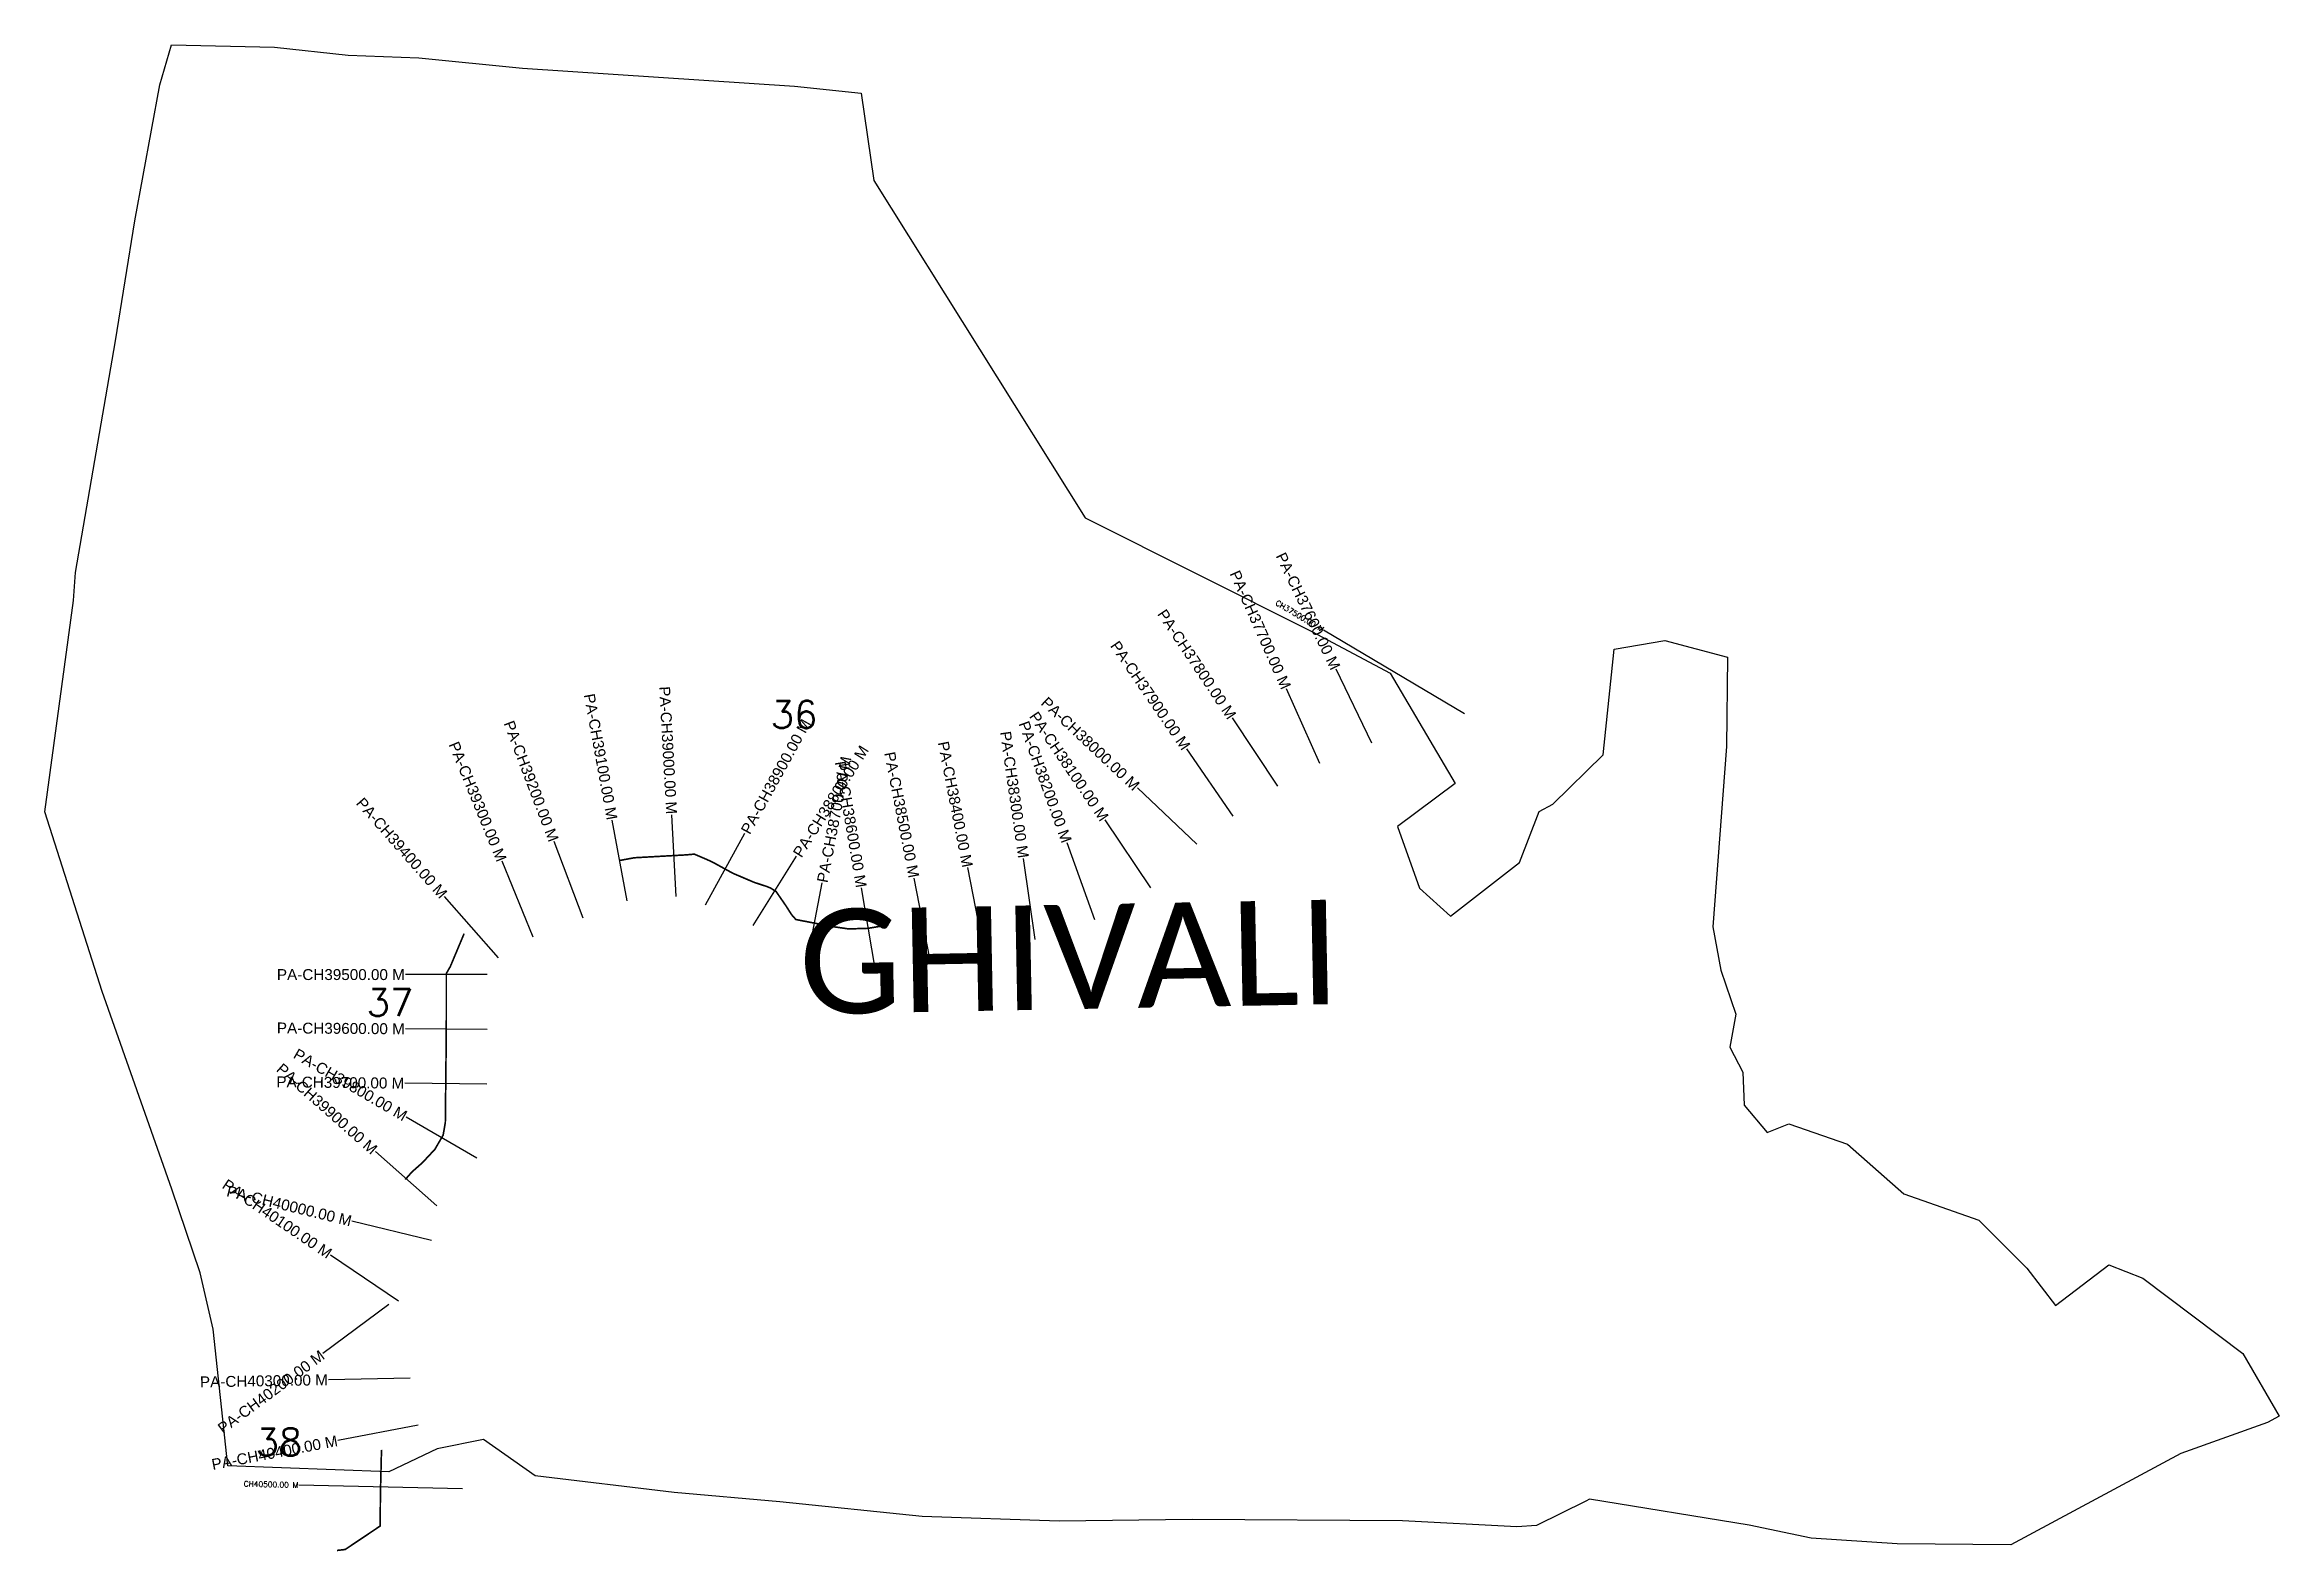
# Model space of a CAD drawing. Header units: metres. Extents: x 253867 to 257962, y 2195136 to 2197896.
import ezdxf
from ezdxf.enums import TextEntityAlignment as Align

# ---------------------------------------------------------------- set-up
doc = ezdxf.new("R2010")
doc.units = ezdxf.units.M
for name, color, linetype in [('ARTIFICIALLY PROTECTED', 4, 'Continuous'), ('CS', 134, 'Continuous'), ('CSMark', 6, 'Continuous'), ('village', 3, 'Continuous'), ('VILLAGE NAME', 250, 'Continuous')]:
    doc.layers.add(name, color=color, linetype=linetype)
doc.styles.add('DynamicDimensions', font='arial.ttf')
doc.styles.get("Standard").update_dxf_attribs({"font": 'simplex.shx'})

msp = doc.modelspace()

# ---------------------------------------------------------------- linework, layer by layer
at = {"color": 6, "flags": 128}
msp.add_lwpolyline([(256835.8, 2196804.8), (256950.8, 2196774.1)], dxfattribs=at)
at = {"layer": 'ARTIFICIALLY PROTECTED', "const_width": 3, "flags": 128}
for points in [[(255413.6, 2196283.8), (255376.5, 2196277.5), (255340.3, 2196276.3), (255309.6, 2196280.8), (255256.6, 2196291), (255243.6, 2196293.5), (255235.7, 2196302.4), (255225.8, 2196318), (255207.3, 2196344.8), (255197, 2196351.3), (255189.2, 2196354.4), (255167.4, 2196361.5), (255128, 2196378.3), (255094, 2196397), (255081.8, 2196402.9), (255057.5, 2196413.3), (255041.1, 2196411.9), (254947.6, 2196406.7), (254920.4, 2196401.7)], [(254635.5, 2196267.7), (254610.3, 2196207.6), (254602.9, 2196194.7), (254602.9, 2196109), (254602.3, 2196034.9), (254602.3, 2196034.9), (254601.1, 2195921.9), (254597.1, 2195898.6), (254581.9, 2195872.5), (254559.2, 2195848.2), (254539.8, 2195831), (254527.6, 2195817.2)], [(254484, 2195322), (254484.1, 2195321.5), (254482.1, 2195240.8), (254481.7, 2195182.5), (254417.6, 2195139.5), (254402.4, 2195137.7)]]:
    msp.add_lwpolyline(points, dxfattribs=at)
at = {"layer": 'CS'}
for p, q in [((256469, 2196670.6), (256210.8, 2196823.5)), ((256299, 2196616.9), (256233.8, 2196752)), ((256203.9, 2196579.3), (256143, 2196716.3)), ((256127.1, 2196538), (256043.9, 2196662.8)), ((256045, 2196482.7), (255960.2, 2196606.4)), ((255978.6, 2196431.6), (255869.4, 2196534.5)), ((254934.3, 2196328), (254907.1, 2196475.5)), ((254934.3, 2196328), (254907.1, 2196475.5)), ((255024.3, 2196335.9), (255016, 2196485.6)), ((255024.3, 2196335.9), (255016, 2196485.6)), ((255894.3, 2196351.8), (255810.3, 2196476)), ((254853.8, 2196296.2), (254800.6, 2196436.5)), ((254853.8, 2196296.2), (254800.6, 2196436.5)), ((255077.7, 2196320.4), (255149.9, 2196451.9)), ((255077.7, 2196320.4), (255149.9, 2196451.9)), ((255791.4, 2196293.2), (255740.6, 2196434.3)), ((254762.2, 2196261.4), (254705.3, 2196400.2)), ((254762.2, 2196261.4), (254705.3, 2196400.2)), ((255165.4, 2196282.6), (255244.9, 2196409.8)), ((255165.4, 2196282.6), (255244.9, 2196409.8)), ((255587.4, 2196241.4), (255558.6, 2196388.6)), ((255682.3, 2196256.8), (255661, 2196405.3)), ((255263.4, 2196213.3), (255291.5, 2196360.6)), ((255389.1, 2196203.6), (255363.9, 2196351.5)), ((255489.2, 2196222.2), (255460.4, 2196369.4)), ((254698.6, 2196223.3), (254599.4, 2196335.8)), ((254698.6, 2196223.3), (254599.4, 2196335.8)), ((254677.9, 2196192.7), (254527.9, 2196192.7)), ((254677.9, 2196192.7), (254527.9, 2196192.7)), ((254677.7, 2196092.2), (254527.8, 2196093.3)), ((254677.7, 2196092.2), (254527.8, 2196093.3)), ((254676.9, 2195991.9), (254526.9, 2195993.6)), ((254676.9, 2195991.9), (254526.9, 2195993.6)), ((254659.1, 2195856.2), (254529.4, 2195931.5)), ((254659.1, 2195856.2), (254529.4, 2195931.5)), ((254585.3, 2195769.2), (254472.9, 2195868.5)), ((254575.6, 2195705.3), (254429.9, 2195740.9)), ((254575.6, 2195705.3), (254429.9, 2195740.9)), ((254515, 2195594.7), (254390.8, 2195678.9)), ((254515, 2195594.7), (254390.8, 2195678.9)), ((254497.4, 2195588), (254376.8, 2195498.7)), ((254497.4, 2195588), (254376.8, 2195498.7)), ((254536.8, 2195453.1), (254386.8, 2195450.5)), ((254551.6, 2195367.4), (254404.3, 2195339.1)), ((254551.6, 2195367.4), (254404.3, 2195339.1)), ((254632.4, 2195250.3), (254332.5, 2195257.4))]:
    msp.add_line(p, q, dxfattribs=at)
at = {"layer": 'village', "color": 6}
for points in [[(257962.3, 2195383.5, 0), (257940.7, 2195372, 0), (257781.6, 2195315.1, 0), (257470, 2195148.3, 0), (257261.8, 2195149.9, 0), (257104, 2195160, 0), (256990.4, 2195183.9, 0), (256697.9, 2195231.5, 0), (256691.2, 2195228.2, 0), (256601, 2195183.5, 0), (256564.6, 2195180.9, 0), (256355.3, 2195192.2, 0), (255969.6, 2195194.6, 0), (255726.1, 2195191.4, 0), (255475.3, 2195199.7, 0), (255214.3, 2195227, 0), (255020.3, 2195243.9, 0), (254765.6, 2195274.3, 0), (254671.2, 2195341.1, 0), (254586.2, 2195323.6, 0), (254497.3, 2195281.5, 0), (254202.4, 2195292.9, 0), (254175.8, 2195543.4, 0), (254151.6, 2195646.1, 0), (254099.8, 2195799.7, 0), (253972.3, 2196161.6, 0), (253866.8, 2196491.1, 0), (253919.8, 2196878.2, 0), (253923.5, 2196929.2, 0), (253996.8, 2197353.8, 0), (254031.9, 2197573.5, 0), (254078.1, 2197822.6, 0), (254099.2, 2197896.2, 0), (254287.7, 2197891.8, 0), (254423, 2197877, 0), (254552.4, 2197872.1, 0), (254742.4, 2197853.1, 0), (255241.1, 2197820.2, 0), (255363.2, 2197807.5, 0), (255386.6, 2197647.5, 0), (255774, 2197029.3, 0), (256189.4, 2196821.2, 0), (256332.5, 2196744.7, 0), (256451.8, 2196542.5, 0), (256345.9, 2196463.9, 0), (256386.5, 2196350.8, 0), (256443.4, 2196299.5, 0), (256569.7, 2196398.2, 0), (256606, 2196491.7, 0), (256631.1, 2196504.8, 0), (256723.2, 2196595.2, 0), (256743, 2196788.7, 0), (256835.8, 2196804.8, 0)], [(256950.8, 2196774.1, 0), (256949, 2196610.7, 0), (256924, 2196280.3, 0), (256939, 2196200.9, 0), (256966.4, 2196120, 0), (256955.5, 2196059.5, 0), (256979.2, 2196013.7, 0), (256981.2, 2195953.2, 0), (257023.5, 2195903.3, 0), (257063.2, 2195919.2, 0), (257170.6, 2195881.8, 0), (257274.3, 2195791.2, 0), (257411.6, 2195742.6, 0), (257499.7, 2195654.7, 0), (257552.2, 2195586.5, 0), (257650.1, 2195660.8, 0), (257712, 2195636.3, 0), (257895.2, 2195498.8, 0), (257962.3, 2195383.5, 0)]]:
    msp.add_polyline3d(points, dxfattribs=at)

# ---------------------------------------------------------------- texts
at = {"char_height": 50, "attachment_point": 1}
for s, insert in [('36', (255197.3, 2196693.9)), ('37', (254456.8, 2196166.4)), ('38', (254253.2, 2195361.3))]:
    msp.add_mtext_dynamic_manual_height_columns(s, width=84.374, gutter_width=1, heights=[0], dxfattribs=dict(at, insert=insert))
at = {"layer": 'CSMark', "style": 'DynamicDimensions'}
for s, rotation, p in [('PA-CH37600.00 M', 295.7648, (256233.3, 2196752.9)), ('PA-CH37700.00 M', 293.9835, (256142.6, 2196717.2)), ('PA-CH37800.00 M', 303.6848, (256043.4, 2196663.6)), ('PA-CH37900.00 M', 304.4175, (255959.6, 2196607.2)), ('PA-CH39000.00 M', 273.193, (255015.9, 2196486.6)), ('PA-CH39100.00 M', 280.4177, (254907, 2196476.5)), ('PA-CH38100.00 M', 304.0493, (255809.8, 2196476.9)), ('PA-CH38000.00 M', 316.7152, (255868.7, 2196535.1)), ('PA-CH39200.00 M', 290.7879, (254800.2, 2196437.4)), ('PA-CH38300.00 M', 278.1696, (255660.8, 2196406.3)), ('PA-CH38200.00 M', 289.7953, (255740.3, 2196435.3)), ('PA-CH39300.00 M', 292.2804, (254704.9, 2196401.1)), ('PA-CH38500.00 M', 281.0725, (255460.2, 2196370.4)), ('PA-CH38400.00 M', 281.0725, (255558.4, 2196389.6)), ('PA-CH38600.00 M', 279.6554, (255363.8, 2196352.4)), ('PA-CH39400.00 M', 311.3912, (254598.8, 2196336.6)), ('PA-CH39500.00 M', 359.9944, (254526.9, 2196192.7)), ('PA-CH39600.00 M', 359.5935, (254526.8, 2196093.3)), ('PA-CH39800.00 M', 329.8828, (254528.5, 2195932)), ('PA-CH39900.00 M', 318.5502, (254472.1, 2195869.2)), ('PA-CH39700.00 M', 359.3481, (254525.9, 2195993.6)), ('PA-CH40100.00 M', 325.8732, (254390, 2195679.5)), ('PA-CH40000.00 M', 346.2777, (254428.9, 2195741.1)), ('PA-CH40200.00 M', 36.5342, (254376, 2195498.1)), ('PA-CH40300.00 M', 1.0101, (254385.8, 2195450.5)), ('PA-CH40400.00 M', 10.8527, (254403.3, 2195339))]:
    msp.add_text(s, height=20, rotation=rotation, dxfattribs=at).set_placement(p, align=Align.MIDDLE_RIGHT)
at = {"layer": 'CSMark'}
for s, rotation, p in [('CH37500.00 M', 329.3634, (256210, 2196824)), ('CH40500.00 M', 358.6369, (254331.5, 2195257.5))]:
    msp.add_text(s, height=10, rotation=rotation, dxfattribs=at).set_placement(p, align=Align.MIDDLE_RIGHT)
at = {"layer": 'CSMark', "style": 'DynamicDimensions'}
for s, rotation, p in [('PA-CH38900.00 M', 61.2059, (255150.4, 2196452.7)), ('PA-CH38800.00 M', 57.9798, (255245.4, 2196410.6)), ('PA-CH38700.00 M', 79.1791, (255291.7, 2196361.6))]:
    msp.add_text(s, height=20, rotation=rotation, dxfattribs=at).set_placement(p, align=Align.MIDDLE_LEFT)
at = {"layer": 'VILLAGE NAME', "insert": (255247.3, 2196311.2), "char_height": 191.456, "attachment_point": 1, "rotation": 1.1028}
msp.add_mtext_dynamic_manual_height_columns('{\\fCalibri|b0|i0|c0|p34;GHIVALI}', width=1279.793, gutter_width=957.3, heights=[0], dxfattribs=at)

doc.saveas('drawing.dxf')
